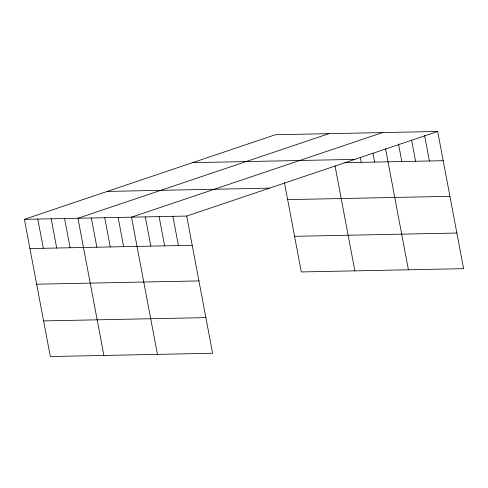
<?xml version="1.0" encoding="UTF-8"?>
<svg xmlns="http://www.w3.org/2000/svg" width="488" height="488" viewBox="0 0 488 488"><rect width="100%" height="100%" fill="white"/><g stroke="black" fill="none" stroke-linecap="round" stroke-linejoin="round"><path stroke-width="0.73" d="M24.4 219.332L186.697 216.056L212.615 353.257L50.325 356.533L24.4 219.332L275.385 134.743L437.675 131.467L463.6 268.668L301.303 271.944L284.412 182.536M328.936 133.663L77.958 218.252L103.883 355.447M382.494 132.583L131.516 217.172L157.435 354.367M186.697 216.056L437.675 131.467M192.559 162.656L354.849 159.381M344.876 162.687L443.202 160.704M107.226 191.418L269.516 188.142M287.639 199.61L449.93 196.335M294.575 236.314L456.866 233.038M29.927 248.569L192.217 245.293M36.655 284.193L198.951 280.917M43.591 320.903L205.887 317.627M424.572 135.402L429.403 160.985M411.604 140.068L415.611 161.26M398.501 143.997L401.813 161.54M385.532 148.663L408.419 269.785M372.972 153.317L374.631 162.089M360.272 157.24L361.242 162.358M335.024 165.865L354.861 270.864M172.898 216.336L178.425 245.568M159.106 216.611L164.627 245.848M145.308 216.892L150.835 246.129M118.127 217.441L123.647 246.678M104.737 217.709L110.257 246.946M91.347 217.977L96.868 247.215M64.569 218.52L70.089 247.758M51.179 218.789L56.7 248.026M37.79 219.063L43.316 248.294"/></g></svg>
